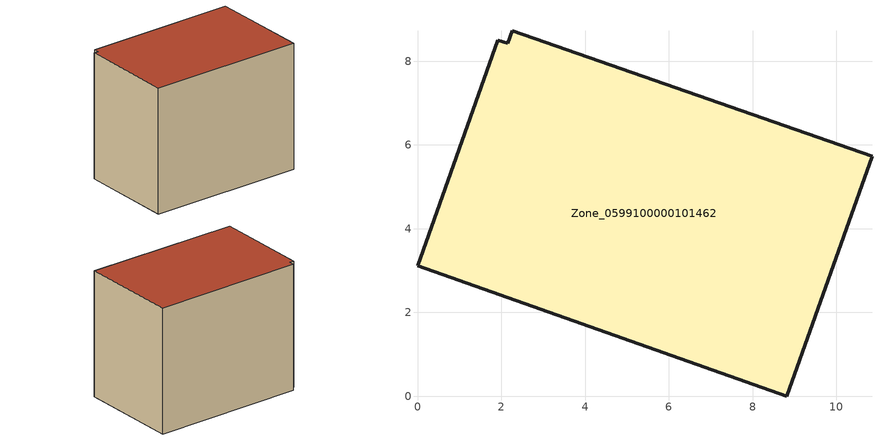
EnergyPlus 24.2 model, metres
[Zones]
Zone_0599100000101462
 floor ground (C_G): 2.27,8.72 10.85,5.73 8.82,0 0,3.12 1.91,8.5 2.15,8.43 z0.6
 wall outside (C_F): 8.82,0 10.85,5.73 2.27,8.72 2.15,8.43 1.91,8.5 0,3.12 8.82,0 z0.6:8.21
 roof outside (C_R): 10.85,5.73 2.27,8.72 2.15,8.43 1.91,8.5 0,3.12 8.82,0 z8.21
[BUILDING]
Pand.0599100000101462: North Axis=0; Terrain=City; Loads Convergence Tolerance Value=0.04; Temperature Convergence Tolerance Value=0.4; Solar Distribution=FullExterior; Maximum Number of Warmup Days=25; Minimum Number of Warmup Days=1
[Site:Location]
Rotterdam.The.Hague.AP_ZH_NLD Design_Conditions: Latitude=51.96; Longitude=4.45; Time Zone=1; Elevation=-4.5
[SITE:GROUNDTEMPERATURE:BUILDINGSURFACE]
18, 18, 18, 18, 18, 18, 18, 18, 18, 18, 18, 18
[MATERIAL] Thermal Absorptance=0.9; Solar Absorptance=0.7; Visible Absorptance=0.7
Name | Roughness | Thickness | Conductivity | Density | Specific Heat
G.TI.1965-1974 | MediumSmooth | 0.15 | 0.882353 | 540 | 1210
F.TI.1965-1974 | Rough | 0.3 | 0.697674 | 1920 | 840
R.TI.1965-1974 | MediumRough | 0.2 | 0.232558 | 1500 | 1000
[CONSTRUCTION]
C_G: G.TI.1965-1974
C_F: F.TI.1965-1974
C_R: R.TI.1965-1974
[ZONE]
Zone_0599100000101462: Type=1; Multiplier=1; Ceiling Height=Autocalculate; Volume=Autocalculate; Floor Area=autocalculate; Part of Total Floor Area=Yes
[ZONEINFILTRATION:DESIGNFLOWRATE]
Infil_Zone_0599100000101462: Zone or ZoneList or Space or SpaceList=Zone_0599100000101462; Schedule=AlwaysOn; Design Flow Rate Calculation Method=Flow/Area; Flow Rate per Floor Area=0.003; Constant Term Coefficient=1; Temperature Term Coefficient=0; Velocity Term Coefficient=0; Velocity Squared Term Coefficient=0
[HVACTEMPLATE:ZONE:IDEALLOADSAIRSYSTEM]
Zone_0599100000101462: Maximum Heating Supply Air Temperature=50; Minimum Cooling Supply Air Temperature=13; Maximum Heating Supply Air Humidity Ratio=0.0156; Minimum Cooling Supply Air Humidity Ratio=0.0077; Heating Limit=NoLimit; Cooling Limit=NoLimit; Dehumidification Control Type=ConstantSensibleHeatRatio; Cooling Sensible Heat Ratio=0.7; Dehumidification Setpoint=60; Humidification Control Type=None; Humidification Setpoint=30; Outdoor Air Method=None; Outdoor Air Flow Rate per Person=0.00944; Outdoor Air Flow Rate per Zone Floor Area=0; Outdoor Air Flow Rate per Zone=0; Demand Controlled Ventilation Type=None; Outdoor Air Economizer Type=NoEconomizer; Heat Recovery Type=None; Sensible Heat Recovery Effectiveness=0.7; Latent Heat Recovery Effectiveness=0.65
[ZONECONTROL:THERMOSTAT]
ThermostatControl_Zone_0599100000101462: Zone or ZoneList=Zone_0599100000101462; Control Type Schedule=DualSetpointControlType; Control 1=Thermostat_Zone_0599100000101462; Temperature Difference Between Cutout And Setpoint=0
[THERMOSTATSETPOINT:DUALSETPOINT]
Thermostat_Zone_0599100000101462: Heating Setpoint Temperature Schedule=HeatingSetpoint_Zone_0599100000101462; Cooling Setpoint Temperature Schedule=CoolingSetpoint_Zone_0599100000101462
[SCHEDULE:COMPACT]
HeatingSetpoint_Zone_0599100000101462: Through: 12/31, For: AllDays, Until: 24:00, 21
CoolingSetpoint_Zone_0599100000101462: Through: 12/31, For: AllDays, Until: 24:00, 24
DualSetpointControlType: Through: 12/31, For: AllDays, Until: 24:00, 4
AlwaysOn: Through: 12/31, For: AllDays, Until: 24:00, 1
